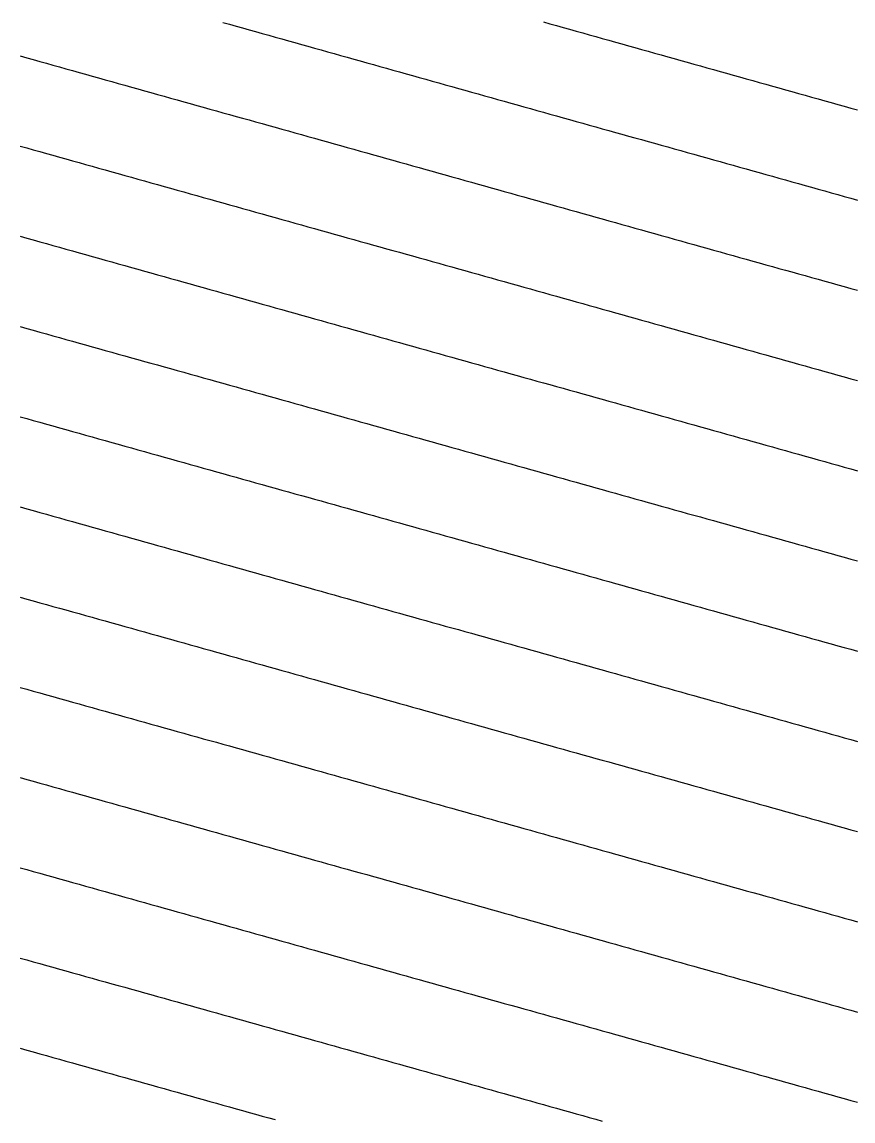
# Model space of a CAD drawing. Header units: millimetres. Extents: x 7 to 193, y 7 to 313.
# Drawn here: x 131.15 to 160.63, y 179.51 to 218.5 of the extents above; entities that cross this region are included whole.
import ezdxf

# ---------------------------------------------------------------- set-up
doc = ezdxf.new("R2010")
doc.units = ezdxf.units.MM
doc.layers.add('STUDY_GUIDES', color=7, linetype='Continuous')

msp = doc.modelspace()

# ---------------------------------------------------------------- linework, layer by layer
at = {"layer": 'STUDY_GUIDES'}
for points in [[(138.28, 218.4816), (138.512, 218.4166), (138.744, 218.3517), (138.976, 218.2867), (139.208, 218.2218), (139.44, 218.1568), (139.672, 218.0918), (139.904, 218.0269), (140.136, 217.9619), (140.368, 217.897), (140.6, 217.832), (140.832, 217.767), (141.064, 217.7021), (141.296, 217.6371), (141.528, 217.5722), (141.76, 217.5072), (141.992, 217.4422), (142.224, 217.3773), (142.456, 217.3123), (142.688, 217.2474), (142.92, 217.1824), (143.152, 217.1174), (143.384, 217.0525), (143.616, 216.9875), (143.848, 216.9226), (144.08, 216.8576), (144.312, 216.7926), (144.544, 216.7277), (144.776, 216.6627), (145.008, 216.5978), (145.24, 216.5328), (145.472, 216.4678), (145.704, 216.4029), (145.936, 216.3379), (146.168, 216.273), (146.4, 216.208), (146.632, 216.143), (146.864, 216.0781), (147.096, 216.0131), (147.328, 215.9482), (147.56, 215.8832), (147.792, 215.8182), (148.024, 215.7533), (148.256, 215.6883), (148.488, 215.6234), (148.72, 215.5584), (148.952, 215.4934), (149.184, 215.4285), (149.416, 215.3635), (149.648, 215.2986), (149.88, 215.2336), (150.112, 215.1686), (150.344, 215.1037), (150.576, 215.0387), (150.808, 214.9738), (151.04, 214.9088), (151.272, 214.8438), (151.504, 214.7789), (151.736, 214.7139), (151.968, 214.649), (152.2, 214.584), (152.432, 214.519), (152.664, 214.4541), (152.896, 214.3891), (153.128, 214.3242), (153.36, 214.2592), (153.592, 214.1942), (153.824, 214.1293), (154.056, 214.0643), (154.288, 213.9994), (154.52, 213.9344), (154.752, 213.8694), (154.984, 213.8045), (155.216, 213.7395), (155.448, 213.6746), (155.68, 213.6096), (155.912, 213.5446), (156.144, 213.4797), (156.376, 213.4147), (156.608, 213.3498), (156.84, 213.2848), (157.072, 213.2198), (157.304, 213.1549), (157.536, 213.0899), (157.768, 213.025), (158, 212.96), (158.232, 212.895), (158.464, 212.8301), (158.696, 212.7651), (158.928, 212.7002), (159.16, 212.6352), (159.392, 212.5702), (159.624, 212.5053), (159.856, 212.4403), (160.088, 212.3754), (160.32, 212.3104), (160.552, 212.2454), (160.784, 212.1805)], [(149.648, 218.4986), (149.88, 218.4336), (150.112, 218.3686), (150.344, 218.3037), (150.576, 218.2387), (150.808, 218.1738), (151.04, 218.1088), (151.272, 218.0438), (151.504, 217.9789), (151.736, 217.9139), (151.968, 217.849), (152.2, 217.784), (152.432, 217.719), (152.664, 217.6541), (152.896, 217.5891), (153.128, 217.5242), (153.36, 217.4592), (153.592, 217.3942), (153.824, 217.3293), (154.056, 217.2643), (154.288, 217.1994), (154.52, 217.1344), (154.752, 217.0694), (154.984, 217.0045), (155.216, 216.9395), (155.448, 216.8746), (155.68, 216.8096), (155.912, 216.7446), (156.144, 216.6797), (156.376, 216.6147), (156.608, 216.5498), (156.84, 216.4848), (157.072, 216.4198), (157.304, 216.3549), (157.536, 216.2899), (157.768, 216.225), (158, 216.16), (158.232, 216.095), (158.464, 216.0301), (158.696, 215.9651), (158.928, 215.9002), (159.16, 215.8352), (159.392, 215.7702), (159.624, 215.7053), (159.856, 215.6403), (160.088, 215.5754), (160.32, 215.5104), (160.552, 215.4454), (160.784, 215.3805)], [(131.088, 217.2954), (131.32, 217.2304), (131.552, 217.1654), (131.784, 217.1005), (132.016, 217.0355), (132.248, 216.9706), (132.48, 216.9056), (132.712, 216.8406), (132.944, 216.7757), (133.176, 216.7107), (133.408, 216.6458), (133.64, 216.5808), (133.872, 216.5158), (134.104, 216.4509), (134.336, 216.3859), (134.568, 216.321), (134.8, 216.256), (135.032, 216.191), (135.264, 216.1261), (135.496, 216.0611), (135.728, 215.9962), (135.96, 215.9312), (136.192, 215.8662), (136.424, 215.8013), (136.656, 215.7363), (136.888, 215.6714), (137.12, 215.6064), (137.352, 215.5414), (137.584, 215.4765), (137.816, 215.4115), (138.048, 215.3466), (138.28, 215.2816), (138.512, 215.2166), (138.744, 215.1517), (138.976, 215.0867), (139.208, 215.0218), (139.44, 214.9568), (139.672, 214.8918), (139.904, 214.8269), (140.136, 214.7619), (140.368, 214.697), (140.6, 214.632), (140.832, 214.567), (141.064, 214.5021), (141.296, 214.4371), (141.528, 214.3722), (141.76, 214.3072), (141.992, 214.2422), (142.224, 214.1773), (142.456, 214.1123), (142.688, 214.0474), (142.92, 213.9824), (143.152, 213.9174), (143.384, 213.8525), (143.616, 213.7875), (143.848, 213.7226), (144.08, 213.6576), (144.312, 213.5926), (144.544, 213.5277), (144.776, 213.4627), (145.008, 213.3978), (145.24, 213.3328), (145.472, 213.2678), (145.704, 213.2029), (145.936, 213.1379), (146.168, 213.073), (146.4, 213.008), (146.632, 212.943), (146.864, 212.8781), (147.096, 212.8131), (147.328, 212.7482), (147.56, 212.6832), (147.792, 212.6182), (148.024, 212.5533), (148.256, 212.4883), (148.488, 212.4234), (148.72, 212.3584), (148.952, 212.2934), (149.184, 212.2285), (149.416, 212.1635), (149.648, 212.0986), (149.88, 212.0336), (150.112, 211.9686), (150.344, 211.9037), (150.576, 211.8387), (150.808, 211.7738), (151.04, 211.7088), (151.272, 211.6438), (151.504, 211.5789), (151.736, 211.5139), (151.968, 211.449), (152.2, 211.384), (152.432, 211.319), (152.664, 211.2541), (152.896, 211.1891), (153.128, 211.1242), (153.36, 211.0592), (153.592, 210.9942), (153.824, 210.9293), (154.056, 210.8643), (154.288, 210.7994), (154.52, 210.7344), (154.752, 210.6694), (154.984, 210.6045), (155.216, 210.5395), (155.448, 210.4746), (155.68, 210.4096), (155.912, 210.3446), (156.144, 210.2797), (156.376, 210.2147), (156.608, 210.1498), (156.84, 210.0848), (157.072, 210.0198), (157.304, 209.9549), (157.536, 209.8899), (157.768, 209.825), (158, 209.76), (158.232, 209.695), (158.464, 209.6301), (158.696, 209.5651), (158.928, 209.5002), (159.16, 209.4352), (159.392, 209.3702), (159.624, 209.3053), (159.856, 209.2403), (160.088, 209.1754), (160.32, 209.1104), (160.552, 209.0454), (160.784, 208.9805)], [(131.088, 214.0954), (131.32, 214.0304), (131.552, 213.9654), (131.784, 213.9005), (132.016, 213.8355), (132.248, 213.7706), (132.48, 213.7056), (132.712, 213.6406), (132.944, 213.5757), (133.176, 213.5107), (133.408, 213.4458), (133.64, 213.3808), (133.872, 213.3158), (134.104, 213.2509), (134.336, 213.1859), (134.568, 213.121), (134.8, 213.056), (135.032, 212.991), (135.264, 212.9261), (135.496, 212.8611), (135.728, 212.7962), (135.96, 212.7312), (136.192, 212.6662), (136.424, 212.6013), (136.656, 212.5363), (136.888, 212.4714), (137.12, 212.4064), (137.352, 212.3414), (137.584, 212.2765), (137.816, 212.2115), (138.048, 212.1466), (138.28, 212.0816), (138.512, 212.0166), (138.744, 211.9517), (138.976, 211.8867), (139.208, 211.8218), (139.44, 211.7568), (139.672, 211.6918), (139.904, 211.6269), (140.136, 211.5619), (140.368, 211.497), (140.6, 211.432), (140.832, 211.367), (141.064, 211.3021), (141.296, 211.2371), (141.528, 211.1722), (141.76, 211.1072), (141.992, 211.0422), (142.224, 210.9773), (142.456, 210.9123), (142.688, 210.8474), (142.92, 210.7824), (143.152, 210.7174), (143.384, 210.6525), (143.616, 210.5875), (143.848, 210.5226), (144.08, 210.4576), (144.312, 210.3926), (144.544, 210.3277), (144.776, 210.2627), (145.008, 210.1978), (145.24, 210.1328), (145.472, 210.0678), (145.704, 210.0029), (145.936, 209.9379), (146.168, 209.873), (146.4, 209.808), (146.632, 209.743), (146.864, 209.6781), (147.096, 209.6131), (147.328, 209.5482), (147.56, 209.4832), (147.792, 209.4182), (148.024, 209.3533), (148.256, 209.2883), (148.488, 209.2234), (148.72, 209.1584), (148.952, 209.0934), (149.184, 209.0285), (149.416, 208.9635), (149.648, 208.8986), (149.88, 208.8336), (150.112, 208.7686), (150.344, 208.7037), (150.576, 208.6387), (150.808, 208.5738), (151.04, 208.5088), (151.272, 208.4438), (151.504, 208.3789), (151.736, 208.3139), (151.968, 208.249), (152.2, 208.184), (152.432, 208.119), (152.664, 208.0541), (152.896, 207.9891), (153.128, 207.9242), (153.36, 207.8592), (153.592, 207.7942), (153.824, 207.7293), (154.056, 207.6643), (154.288, 207.5994), (154.52, 207.5344), (154.752, 207.4694), (154.984, 207.4045), (155.216, 207.3395), (155.448, 207.2746), (155.68, 207.2096), (155.912, 207.1446), (156.144, 207.0797), (156.376, 207.0147), (156.608, 206.9498), (156.84, 206.8848), (157.072, 206.8198), (157.304, 206.7549), (157.536, 206.6899), (157.768, 206.625), (158, 206.56), (158.232, 206.495), (158.464, 206.4301), (158.696, 206.3651), (158.928, 206.3002), (159.16, 206.2352), (159.392, 206.1702), (159.624, 206.1053), (159.856, 206.0403), (160.088, 205.9754), (160.32, 205.9104), (160.552, 205.8454), (160.784, 205.7805)], [(131.088, 210.8954), (131.32, 210.8304), (131.552, 210.7654), (131.784, 210.7005), (132.016, 210.6355), (132.248, 210.5706), (132.48, 210.5056), (132.712, 210.4406), (132.944, 210.3757), (133.176, 210.3107), (133.408, 210.2458), (133.64, 210.1808), (133.872, 210.1158), (134.104, 210.0509), (134.336, 209.9859), (134.568, 209.921), (134.8, 209.856), (135.032, 209.791), (135.264, 209.7261), (135.496, 209.6611), (135.728, 209.5962), (135.96, 209.5312), (136.192, 209.4662), (136.424, 209.4013), (136.656, 209.3363), (136.888, 209.2714), (137.12, 209.2064), (137.352, 209.1414), (137.584, 209.0765), (137.816, 209.0115), (138.048, 208.9466), (138.28, 208.8816), (138.512, 208.8166), (138.744, 208.7517), (138.976, 208.6867), (139.208, 208.6218), (139.44, 208.5568), (139.672, 208.4918), (139.904, 208.4269), (140.136, 208.3619), (140.368, 208.297), (140.6, 208.232), (140.832, 208.167), (141.064, 208.1021), (141.296, 208.0371), (141.528, 207.9722), (141.76, 207.9072), (141.992, 207.8422), (142.224, 207.7773), (142.456, 207.7123), (142.688, 207.6474), (142.92, 207.5824), (143.152, 207.5174), (143.384, 207.4525), (143.616, 207.3875), (143.848, 207.3226), (144.08, 207.2576), (144.312, 207.1926), (144.544, 207.1277), (144.776, 207.0627), (145.008, 206.9978), (145.24, 206.9328), (145.472, 206.8678), (145.704, 206.8029), (145.936, 206.7379), (146.168, 206.673), (146.4, 206.608), (146.632, 206.543), (146.864, 206.4781), (147.096, 206.4131), (147.328, 206.3482), (147.56, 206.2832), (147.792, 206.2182), (148.024, 206.1533), (148.256, 206.0883), (148.488, 206.0234), (148.72, 205.9584), (148.952, 205.8934), (149.184, 205.8285), (149.416, 205.7635), (149.648, 205.6986), (149.88, 205.6336), (150.112, 205.5686), (150.344, 205.5037), (150.576, 205.4387), (150.808, 205.3738), (151.04, 205.3088), (151.272, 205.2438), (151.504, 205.1789), (151.736, 205.1139), (151.968, 205.049), (152.2, 204.984), (152.432, 204.919), (152.664, 204.8541), (152.896, 204.7891), (153.128, 204.7242), (153.36, 204.6592), (153.592, 204.5942), (153.824, 204.5293), (154.056, 204.4643), (154.288, 204.3994), (154.52, 204.3344), (154.752, 204.2694), (154.984, 204.2045), (155.216, 204.1395), (155.448, 204.0746), (155.68, 204.0096), (155.912, 203.9446), (156.144, 203.8797), (156.376, 203.8147), (156.608, 203.7498), (156.84, 203.6848), (157.072, 203.6198), (157.304, 203.5549), (157.536, 203.4899), (157.768, 203.425), (158, 203.36), (158.232, 203.295), (158.464, 203.2301), (158.696, 203.1651), (158.928, 203.1002), (159.16, 203.0352), (159.392, 202.9702), (159.624, 202.9053), (159.856, 202.8403), (160.088, 202.7754), (160.32, 202.7104), (160.552, 202.6454), (160.784, 202.5805)], [(131.088, 207.6954), (131.32, 207.6304), (131.552, 207.5654), (131.784, 207.5005), (132.016, 207.4355), (132.248, 207.3706), (132.48, 207.3056), (132.712, 207.2406), (132.944, 207.1757), (133.176, 207.1107), (133.408, 207.0458), (133.64, 206.9808), (133.872, 206.9158), (134.104, 206.8509), (134.336, 206.7859), (134.568, 206.721), (134.8, 206.656), (135.032, 206.591), (135.264, 206.5261), (135.496, 206.4611), (135.728, 206.3962), (135.96, 206.3312), (136.192, 206.2662), (136.424, 206.2013), (136.656, 206.1363), (136.888, 206.0714), (137.12, 206.0064), (137.352, 205.9414), (137.584, 205.8765), (137.816, 205.8115), (138.048, 205.7466), (138.28, 205.6816), (138.512, 205.6166), (138.744, 205.5517), (138.976, 205.4867), (139.208, 205.4218), (139.44, 205.3568), (139.672, 205.2918), (139.904, 205.2269), (140.136, 205.1619), (140.368, 205.097), (140.6, 205.032), (140.832, 204.967), (141.064, 204.9021), (141.296, 204.8371), (141.528, 204.7722), (141.76, 204.7072), (141.992, 204.6422), (142.224, 204.5773), (142.456, 204.5123), (142.688, 204.4474), (142.92, 204.3824), (143.152, 204.3174), (143.384, 204.2525), (143.616, 204.1875), (143.848, 204.1226), (144.08, 204.0576), (144.312, 203.9926), (144.544, 203.9277), (144.776, 203.8627), (145.008, 203.7978), (145.24, 203.7328), (145.472, 203.6678), (145.704, 203.6029), (145.936, 203.5379), (146.168, 203.473), (146.4, 203.408), (146.632, 203.343), (146.864, 203.2781), (147.096, 203.2131), (147.328, 203.1482), (147.56, 203.0832), (147.792, 203.0182), (148.024, 202.9533), (148.256, 202.8883), (148.488, 202.8234), (148.72, 202.7584), (148.952, 202.6934), (149.184, 202.6285), (149.416, 202.5635), (149.648, 202.4986), (149.88, 202.4336), (150.112, 202.3686), (150.344, 202.3037), (150.576, 202.2387), (150.808, 202.1738), (151.04, 202.1088), (151.272, 202.0438), (151.504, 201.9789), (151.736, 201.9139), (151.968, 201.849), (152.2, 201.784), (152.432, 201.719), (152.664, 201.6541), (152.896, 201.5891), (153.128, 201.5242), (153.36, 201.4592), (153.592, 201.3942), (153.824, 201.3293), (154.056, 201.2643), (154.288, 201.1994), (154.52, 201.1344), (154.752, 201.0694), (154.984, 201.0045), (155.216, 200.9395), (155.448, 200.8746), (155.68, 200.8096), (155.912, 200.7446), (156.144, 200.6797), (156.376, 200.6147), (156.608, 200.5498), (156.84, 200.4848), (157.072, 200.4198), (157.304, 200.3549), (157.536, 200.2899), (157.768, 200.225), (158, 200.16), (158.232, 200.095), (158.464, 200.0301), (158.696, 199.9651), (158.928, 199.9002), (159.16, 199.8352), (159.392, 199.7702), (159.624, 199.7053), (159.856, 199.6403), (160.088, 199.5754), (160.32, 199.5104), (160.552, 199.4454), (160.784, 199.3805)], [(131.088, 204.4954), (131.32, 204.4304), (131.552, 204.3654), (131.784, 204.3005), (132.016, 204.2355), (132.248, 204.1706), (132.48, 204.1056), (132.712, 204.0406), (132.944, 203.9757), (133.176, 203.9107), (133.408, 203.8458), (133.64, 203.7808), (133.872, 203.7158), (134.104, 203.6509), (134.336, 203.5859), (134.568, 203.521), (134.8, 203.456), (135.032, 203.391), (135.264, 203.3261), (135.496, 203.2611), (135.728, 203.1962), (135.96, 203.1312), (136.192, 203.0662), (136.424, 203.0013), (136.656, 202.9363), (136.888, 202.8714), (137.12, 202.8064), (137.352, 202.7414), (137.584, 202.6765), (137.816, 202.6115), (138.048, 202.5466), (138.28, 202.4816), (138.512, 202.4166), (138.744, 202.3517), (138.976, 202.2867), (139.208, 202.2218), (139.44, 202.1568), (139.672, 202.0918), (139.904, 202.0269), (140.136, 201.9619), (140.368, 201.897), (140.6, 201.832), (140.832, 201.767), (141.064, 201.7021), (141.296, 201.6371), (141.528, 201.5722), (141.76, 201.5072), (141.992, 201.4422), (142.224, 201.3773), (142.456, 201.3123), (142.688, 201.2474), (142.92, 201.1824), (143.152, 201.1174), (143.384, 201.0525), (143.616, 200.9875), (143.848, 200.9226), (144.08, 200.8576), (144.312, 200.7926), (144.544, 200.7277), (144.776, 200.6627), (145.008, 200.5978), (145.24, 200.5328), (145.472, 200.4678), (145.704, 200.4029), (145.936, 200.3379), (146.168, 200.273), (146.4, 200.208), (146.632, 200.143), (146.864, 200.0781), (147.096, 200.0131), (147.328, 199.9482), (147.56, 199.8832), (147.792, 199.8182), (148.024, 199.7533), (148.256, 199.6883), (148.488, 199.6234), (148.72, 199.5584), (148.952, 199.4934), (149.184, 199.4285), (149.416, 199.3635), (149.648, 199.2986), (149.88, 199.2336), (150.112, 199.1686), (150.344, 199.1037), (150.576, 199.0387), (150.808, 198.9738), (151.04, 198.9088), (151.272, 198.8438), (151.504, 198.7789), (151.736, 198.7139), (151.968, 198.649), (152.2, 198.584), (152.432, 198.519), (152.664, 198.4541), (152.896, 198.3891), (153.128, 198.3242), (153.36, 198.2592), (153.592, 198.1942), (153.824, 198.1293), (154.056, 198.0643), (154.288, 197.9994), (154.52, 197.9344), (154.752, 197.8694), (154.984, 197.8045), (155.216, 197.7395), (155.448, 197.6746), (155.68, 197.6096), (155.912, 197.5446), (156.144, 197.4797), (156.376, 197.4147), (156.608, 197.3498), (156.84, 197.2848), (157.072, 197.2198), (157.304, 197.1549), (157.536, 197.0899), (157.768, 197.025), (158, 196.96), (158.232, 196.895), (158.464, 196.8301), (158.696, 196.7651), (158.928, 196.7002), (159.16, 196.6352), (159.392, 196.5702), (159.624, 196.5053), (159.856, 196.4403), (160.088, 196.3754), (160.32, 196.3104), (160.552, 196.2454), (160.784, 196.1805)], [(131.088, 201.2954), (131.32, 201.2304), (131.552, 201.1654), (131.784, 201.1005), (132.016, 201.0355), (132.248, 200.9706), (132.48, 200.9056), (132.712, 200.8406), (132.944, 200.7757), (133.176, 200.7107), (133.408, 200.6458), (133.64, 200.5808), (133.872, 200.5158), (134.104, 200.4509), (134.336, 200.3859), (134.568, 200.321), (134.8, 200.256), (135.032, 200.191), (135.264, 200.1261), (135.496, 200.0611), (135.728, 199.9962), (135.96, 199.9312), (136.192, 199.8662), (136.424, 199.8013), (136.656, 199.7363), (136.888, 199.6714), (137.12, 199.6064), (137.352, 199.5414), (137.584, 199.4765), (137.816, 199.4115), (138.048, 199.3466), (138.28, 199.2816), (138.512, 199.2166), (138.744, 199.1517), (138.976, 199.0867), (139.208, 199.0218), (139.44, 198.9568), (139.672, 198.8918), (139.904, 198.8269), (140.136, 198.7619), (140.368, 198.697), (140.6, 198.632), (140.832, 198.567), (141.064, 198.5021), (141.296, 198.4371), (141.528, 198.3722), (141.76, 198.3072), (141.992, 198.2422), (142.224, 198.1773), (142.456, 198.1123), (142.688, 198.0474), (142.92, 197.9824), (143.152, 197.9174), (143.384, 197.8525), (143.616, 197.7875), (143.848, 197.7226), (144.08, 197.6576), (144.312, 197.5926), (144.544, 197.5277), (144.776, 197.4627), (145.008, 197.3978), (145.24, 197.3328), (145.472, 197.2678), (145.704, 197.2029), (145.936, 197.1379), (146.168, 197.073), (146.4, 197.008), (146.632, 196.943), (146.864, 196.8781), (147.096, 196.8131), (147.328, 196.7482), (147.56, 196.6832), (147.792, 196.6182), (148.024, 196.5533), (148.256, 196.4883), (148.488, 196.4234), (148.72, 196.3584), (148.952, 196.2934), (149.184, 196.2285), (149.416, 196.1635), (149.648, 196.0986), (149.88, 196.0336), (150.112, 195.9686), (150.344, 195.9037), (150.576, 195.8387), (150.808, 195.7738), (151.04, 195.7088), (151.272, 195.6438), (151.504, 195.5789), (151.736, 195.5139), (151.968, 195.449), (152.2, 195.384), (152.432, 195.319), (152.664, 195.2541), (152.896, 195.1891), (153.128, 195.1242), (153.36, 195.0592), (153.592, 194.9942), (153.824, 194.9293), (154.056, 194.8643), (154.288, 194.7994), (154.52, 194.7344), (154.752, 194.6694), (154.984, 194.6045), (155.216, 194.5395), (155.448, 194.4746), (155.68, 194.4096), (155.912, 194.3446), (156.144, 194.2797), (156.376, 194.2147), (156.608, 194.1498), (156.84, 194.0848), (157.072, 194.0198), (157.304, 193.9549), (157.536, 193.8899), (157.768, 193.825), (158, 193.76), (158.232, 193.695), (158.464, 193.6301), (158.696, 193.5651), (158.928, 193.5002), (159.16, 193.4352), (159.392, 193.3702), (159.624, 193.3053), (159.856, 193.2403), (160.088, 193.1754), (160.32, 193.1104), (160.552, 193.0454), (160.784, 192.9805)], [(131.088, 198.0954), (131.32, 198.0304), (131.552, 197.9654), (131.784, 197.9005), (132.016, 197.8355), (132.248, 197.7706), (132.48, 197.7056), (132.712, 197.6406), (132.944, 197.5757), (133.176, 197.5107), (133.408, 197.4458), (133.64, 197.3808), (133.872, 197.3158), (134.104, 197.2509), (134.336, 197.1859), (134.568, 197.121), (134.8, 197.056), (135.032, 196.991), (135.264, 196.9261), (135.496, 196.8611), (135.728, 196.7962), (135.96, 196.7312), (136.192, 196.6662), (136.424, 196.6013), (136.656, 196.5363), (136.888, 196.4714), (137.12, 196.4064), (137.352, 196.3414), (137.584, 196.2765), (137.816, 196.2115), (138.048, 196.1466), (138.28, 196.0816), (138.512, 196.0166), (138.744, 195.9517), (138.976, 195.8867), (139.208, 195.8218), (139.44, 195.7568), (139.672, 195.6918), (139.904, 195.6269), (140.136, 195.5619), (140.368, 195.497), (140.6, 195.432), (140.832, 195.367), (141.064, 195.3021), (141.296, 195.2371), (141.528, 195.1722), (141.76, 195.1072), (141.992, 195.0422), (142.224, 194.9773), (142.456, 194.9123), (142.688, 194.8474), (142.92, 194.7824), (143.152, 194.7174), (143.384, 194.6525), (143.616, 194.5875), (143.848, 194.5226), (144.08, 194.4576), (144.312, 194.3926), (144.544, 194.3277), (144.776, 194.2627), (145.008, 194.1978), (145.24, 194.1328), (145.472, 194.0678), (145.704, 194.0029), (145.936, 193.9379), (146.168, 193.873), (146.4, 193.808), (146.632, 193.743), (146.864, 193.6781), (147.096, 193.6131), (147.328, 193.5482), (147.56, 193.4832), (147.792, 193.4182), (148.024, 193.3533), (148.256, 193.2883), (148.488, 193.2234), (148.72, 193.1584), (148.952, 193.0934), (149.184, 193.0285), (149.416, 192.9635), (149.648, 192.8986), (149.88, 192.8336), (150.112, 192.7686), (150.344, 192.7037), (150.576, 192.6387), (150.808, 192.5738), (151.04, 192.5088), (151.272, 192.4438), (151.504, 192.3789), (151.736, 192.3139), (151.968, 192.249), (152.2, 192.184), (152.432, 192.119), (152.664, 192.0541), (152.896, 191.9891), (153.128, 191.9242), (153.36, 191.8592), (153.592, 191.7942), (153.824, 191.7293), (154.056, 191.6643), (154.288, 191.5994), (154.52, 191.5344), (154.752, 191.4694), (154.984, 191.4045), (155.216, 191.3395), (155.448, 191.2746), (155.68, 191.2096), (155.912, 191.1446), (156.144, 191.0797), (156.376, 191.0147), (156.608, 190.9498), (156.84, 190.8848), (157.072, 190.8198), (157.304, 190.7549), (157.536, 190.6899), (157.768, 190.625), (158, 190.56), (158.232, 190.495), (158.464, 190.4301), (158.696, 190.3651), (158.928, 190.3002), (159.16, 190.2352), (159.392, 190.1702), (159.624, 190.1053), (159.856, 190.0403), (160.088, 189.9754), (160.32, 189.9104), (160.552, 189.8454), (160.784, 189.7805)], [(131.088, 194.8954), (131.32, 194.8304), (131.552, 194.7654), (131.784, 194.7005), (132.016, 194.6355), (132.248, 194.5706), (132.48, 194.5056), (132.712, 194.4406), (132.944, 194.3757), (133.176, 194.3107), (133.408, 194.2458), (133.64, 194.1808), (133.872, 194.1158), (134.104, 194.0509), (134.336, 193.9859), (134.568, 193.921), (134.8, 193.856), (135.032, 193.791), (135.264, 193.7261), (135.496, 193.6611), (135.728, 193.5962), (135.96, 193.5312), (136.192, 193.4662), (136.424, 193.4013), (136.656, 193.3363), (136.888, 193.2714), (137.12, 193.2064), (137.352, 193.1414), (137.584, 193.0765), (137.816, 193.0115), (138.048, 192.9466), (138.28, 192.8816), (138.512, 192.8166), (138.744, 192.7517), (138.976, 192.6867), (139.208, 192.6218), (139.44, 192.5568), (139.672, 192.4918), (139.904, 192.4269), (140.136, 192.3619), (140.368, 192.297), (140.6, 192.232), (140.832, 192.167), (141.064, 192.1021), (141.296, 192.0371), (141.528, 191.9722), (141.76, 191.9072), (141.992, 191.8422), (142.224, 191.7773), (142.456, 191.7123), (142.688, 191.6474), (142.92, 191.5824), (143.152, 191.5174), (143.384, 191.4525), (143.616, 191.3875), (143.848, 191.3226), (144.08, 191.2576), (144.312, 191.1926), (144.544, 191.1277), (144.776, 191.0627), (145.008, 190.9978), (145.24, 190.9328), (145.472, 190.8678), (145.704, 190.8029), (145.936, 190.7379), (146.168, 190.673), (146.4, 190.608), (146.632, 190.543), (146.864, 190.4781), (147.096, 190.4131), (147.328, 190.3482), (147.56, 190.2832), (147.792, 190.2182), (148.024, 190.1533), (148.256, 190.0883), (148.488, 190.0234), (148.72, 189.9584), (148.952, 189.8934), (149.184, 189.8285), (149.416, 189.7635), (149.648, 189.6986), (149.88, 189.6336), (150.112, 189.5686), (150.344, 189.5037), (150.576, 189.4387), (150.808, 189.3738), (151.04, 189.3088), (151.272, 189.2438), (151.504, 189.1789), (151.736, 189.1139), (151.968, 189.049), (152.2, 188.984), (152.432, 188.919), (152.664, 188.8541), (152.896, 188.7891), (153.128, 188.7242), (153.36, 188.6592), (153.592, 188.5942), (153.824, 188.5293), (154.056, 188.4643), (154.288, 188.3994), (154.52, 188.3344), (154.752, 188.2694), (154.984, 188.2045), (155.216, 188.1395), (155.448, 188.0746), (155.68, 188.0096), (155.912, 187.9446), (156.144, 187.8797), (156.376, 187.8147), (156.608, 187.7498), (156.84, 187.6848), (157.072, 187.6198), (157.304, 187.5549), (157.536, 187.4899), (157.768, 187.425), (158, 187.36), (158.232, 187.295), (158.464, 187.2301), (158.696, 187.1651), (158.928, 187.1002), (159.16, 187.0352), (159.392, 186.9702), (159.624, 186.9053), (159.856, 186.8403), (160.088, 186.7754), (160.32, 186.7104), (160.552, 186.6454), (160.784, 186.5805)], [(131.088, 191.6954), (131.32, 191.6304), (131.552, 191.5654), (131.784, 191.5005), (132.016, 191.4355), (132.248, 191.3706), (132.48, 191.3056), (132.712, 191.2406), (132.944, 191.1757), (133.176, 191.1107), (133.408, 191.0458), (133.64, 190.9808), (133.872, 190.9158), (134.104, 190.8509), (134.336, 190.7859), (134.568, 190.721), (134.8, 190.656), (135.032, 190.591), (135.264, 190.5261), (135.496, 190.4611), (135.728, 190.3962), (135.96, 190.3312), (136.192, 190.2662), (136.424, 190.2013), (136.656, 190.1363), (136.888, 190.0714), (137.12, 190.0064), (137.352, 189.9414), (137.584, 189.8765), (137.816, 189.8115), (138.048, 189.7466), (138.28, 189.6816), (138.512, 189.6166), (138.744, 189.5517), (138.976, 189.4867), (139.208, 189.4218), (139.44, 189.3568), (139.672, 189.2918), (139.904, 189.2269), (140.136, 189.1619), (140.368, 189.097), (140.6, 189.032), (140.832, 188.967), (141.064, 188.9021), (141.296, 188.8371), (141.528, 188.7722), (141.76, 188.7072), (141.992, 188.6422), (142.224, 188.5773), (142.456, 188.5123), (142.688, 188.4474), (142.92, 188.3824), (143.152, 188.3174), (143.384, 188.2525), (143.616, 188.1875), (143.848, 188.1226), (144.08, 188.0576), (144.312, 187.9926), (144.544, 187.9277), (144.776, 187.8627), (145.008, 187.7978), (145.24, 187.7328), (145.472, 187.6678), (145.704, 187.6029), (145.936, 187.5379), (146.168, 187.473), (146.4, 187.408), (146.632, 187.343), (146.864, 187.2781), (147.096, 187.2131), (147.328, 187.1482), (147.56, 187.0832), (147.792, 187.0182), (148.024, 186.9533), (148.256, 186.8883), (148.488, 186.8234), (148.72, 186.7584), (148.952, 186.6934), (149.184, 186.6285), (149.416, 186.5635), (149.648, 186.4986), (149.88, 186.4336), (150.112, 186.3686), (150.344, 186.3037), (150.576, 186.2387), (150.808, 186.1738), (151.04, 186.1088), (151.272, 186.0438), (151.504, 185.9789), (151.736, 185.9139), (151.968, 185.849), (152.2, 185.784), (152.432, 185.719), (152.664, 185.6541), (152.896, 185.5891), (153.128, 185.5242), (153.36, 185.4592), (153.592, 185.3942), (153.824, 185.3293), (154.056, 185.2643), (154.288, 185.1994), (154.52, 185.1344), (154.752, 185.0694), (154.984, 185.0045), (155.216, 184.9395), (155.448, 184.8746), (155.68, 184.8096), (155.912, 184.7446), (156.144, 184.6797), (156.376, 184.6147), (156.608, 184.5498), (156.84, 184.4848), (157.072, 184.4198), (157.304, 184.3549), (157.536, 184.2899), (157.768, 184.225), (158, 184.16), (158.232, 184.095), (158.464, 184.0301), (158.696, 183.9651), (158.928, 183.9002), (159.16, 183.8352), (159.392, 183.7702), (159.624, 183.7053), (159.856, 183.6403), (160.088, 183.5754), (160.32, 183.5104), (160.552, 183.4454), (160.784, 183.3805)], [(131.088, 188.4954), (131.32, 188.4304), (131.552, 188.3654), (131.784, 188.3005), (132.016, 188.2355), (132.248, 188.1706), (132.48, 188.1056), (132.712, 188.0406), (132.944, 187.9757), (133.176, 187.9107), (133.408, 187.8458), (133.64, 187.7808), (133.872, 187.7158), (134.104, 187.6509), (134.336, 187.5859), (134.568, 187.521), (134.8, 187.456), (135.032, 187.391), (135.264, 187.3261), (135.496, 187.2611), (135.728, 187.1962), (135.96, 187.1312), (136.192, 187.0662), (136.424, 187.0013), (136.656, 186.9363), (136.888, 186.8714), (137.12, 186.8064), (137.352, 186.7414), (137.584, 186.6765), (137.816, 186.6115), (138.048, 186.5466), (138.28, 186.4816), (138.512, 186.4166), (138.744, 186.3517), (138.976, 186.2867), (139.208, 186.2218), (139.44, 186.1568), (139.672, 186.0918), (139.904, 186.0269), (140.136, 185.9619), (140.368, 185.897), (140.6, 185.832), (140.832, 185.767), (141.064, 185.7021), (141.296, 185.6371), (141.528, 185.5722), (141.76, 185.5072), (141.992, 185.4422), (142.224, 185.3773), (142.456, 185.3123), (142.688, 185.2474), (142.92, 185.1824), (143.152, 185.1174), (143.384, 185.0525), (143.616, 184.9875), (143.848, 184.9226), (144.08, 184.8576), (144.312, 184.7926), (144.544, 184.7277), (144.776, 184.6627), (145.008, 184.5978), (145.24, 184.5328), (145.472, 184.4678), (145.704, 184.4029), (145.936, 184.3379), (146.168, 184.273), (146.4, 184.208), (146.632, 184.143), (146.864, 184.0781), (147.096, 184.0131), (147.328, 183.9482), (147.56, 183.8832), (147.792, 183.8182), (148.024, 183.7533), (148.256, 183.6883), (148.488, 183.6234), (148.72, 183.5584), (148.952, 183.4934), (149.184, 183.4285), (149.416, 183.3635), (149.648, 183.2986), (149.88, 183.2336), (150.112, 183.1686), (150.344, 183.1037), (150.576, 183.0387), (150.808, 182.9738), (151.04, 182.9088), (151.272, 182.8438), (151.504, 182.7789), (151.736, 182.7139), (151.968, 182.649), (152.2, 182.584), (152.432, 182.519), (152.664, 182.4541), (152.896, 182.3891), (153.128, 182.3242), (153.36, 182.2592), (153.592, 182.1942), (153.824, 182.1293), (154.056, 182.0643), (154.288, 181.9994), (154.52, 181.9344), (154.752, 181.8694), (154.984, 181.8045), (155.216, 181.7395), (155.448, 181.6746), (155.68, 181.6096), (155.912, 181.5446), (156.144, 181.4797), (156.376, 181.4147), (156.608, 181.3498), (156.84, 181.2848), (157.072, 181.2198), (157.304, 181.1549), (157.536, 181.0899), (157.768, 181.025), (158, 180.96), (158.232, 180.895), (158.464, 180.8301), (158.696, 180.7651), (158.928, 180.7002), (159.16, 180.6352), (159.392, 180.5702), (159.624, 180.5053), (159.856, 180.4403), (160.088, 180.3754), (160.32, 180.3104), (160.552, 180.2454), (160.784, 180.1805)], [(131.088, 185.2954), (131.32, 185.2304), (131.552, 185.1654), (131.784, 185.1005), (132.016, 185.0355), (132.248, 184.9706), (132.48, 184.9056), (132.712, 184.8406), (132.944, 184.7757), (133.176, 184.7107), (133.408, 184.6458), (133.64, 184.5808), (133.872, 184.5158), (134.104, 184.4509), (134.336, 184.3859), (134.568, 184.321), (134.8, 184.256), (135.032, 184.191), (135.264, 184.1261), (135.496, 184.0611), (135.728, 183.9962), (135.96, 183.9312), (136.192, 183.8662), (136.424, 183.8013), (136.656, 183.7363), (136.888, 183.6714), (137.12, 183.6064), (137.352, 183.5414), (137.584, 183.4765), (137.816, 183.4115), (138.048, 183.3466), (138.28, 183.2816), (138.512, 183.2166), (138.744, 183.1517), (138.976, 183.0867), (139.208, 183.0218), (139.44, 182.9568), (139.672, 182.8918), (139.904, 182.8269), (140.136, 182.7619), (140.368, 182.697), (140.6, 182.632), (140.832, 182.567), (141.064, 182.5021), (141.296, 182.4371), (141.528, 182.3722), (141.76, 182.3072), (141.992, 182.2422), (142.224, 182.1773), (142.456, 182.1123), (142.688, 182.0474), (142.92, 181.9824), (143.152, 181.9174), (143.384, 181.8525), (143.616, 181.7875), (143.848, 181.7226), (144.08, 181.6576), (144.312, 181.5926), (144.544, 181.5277), (144.776, 181.4627), (145.008, 181.3978), (145.24, 181.3328), (145.472, 181.2678), (145.704, 181.2029), (145.936, 181.1379), (146.168, 181.073), (146.4, 181.008), (146.632, 180.943), (146.864, 180.8781), (147.096, 180.8131), (147.328, 180.7482), (147.56, 180.6832), (147.792, 180.6182), (148.024, 180.5533), (148.256, 180.4883), (148.488, 180.4234), (148.72, 180.3584), (148.952, 180.2934), (149.184, 180.2285), (149.416, 180.1635), (149.648, 180.0986), (149.88, 180.0336), (150.112, 179.9686), (150.344, 179.9037), (150.576, 179.8387), (150.808, 179.7738), (151.04, 179.7088), (151.272, 179.6438), (151.504, 179.5789), (151.736, 179.5139)], [(131.088, 182.0954), (131.32, 182.0304), (131.552, 181.9654), (131.784, 181.9005), (132.016, 181.8355), (132.248, 181.7706), (132.48, 181.7056), (132.712, 181.6406), (132.944, 181.5757), (133.176, 181.5107), (133.408, 181.4458), (133.64, 181.3808), (133.872, 181.3158), (134.104, 181.2509), (134.336, 181.1859), (134.568, 181.121), (134.8, 181.056), (135.032, 180.991), (135.264, 180.9261), (135.496, 180.8611), (135.728, 180.7962), (135.96, 180.7312), (136.192, 180.6662), (136.424, 180.6013), (136.656, 180.5363), (136.888, 180.4714), (137.12, 180.4064), (137.352, 180.3414), (137.584, 180.2765), (137.816, 180.2115), (138.048, 180.1466), (138.28, 180.0816), (138.512, 180.0166), (138.744, 179.9517), (138.976, 179.8867), (139.208, 179.8218), (139.44, 179.7568), (139.672, 179.6918), (139.904, 179.6269), (140.136, 179.5619)]]:
    msp.add_lwpolyline(points, dxfattribs=at)

doc.saveas('drawing.dxf')
